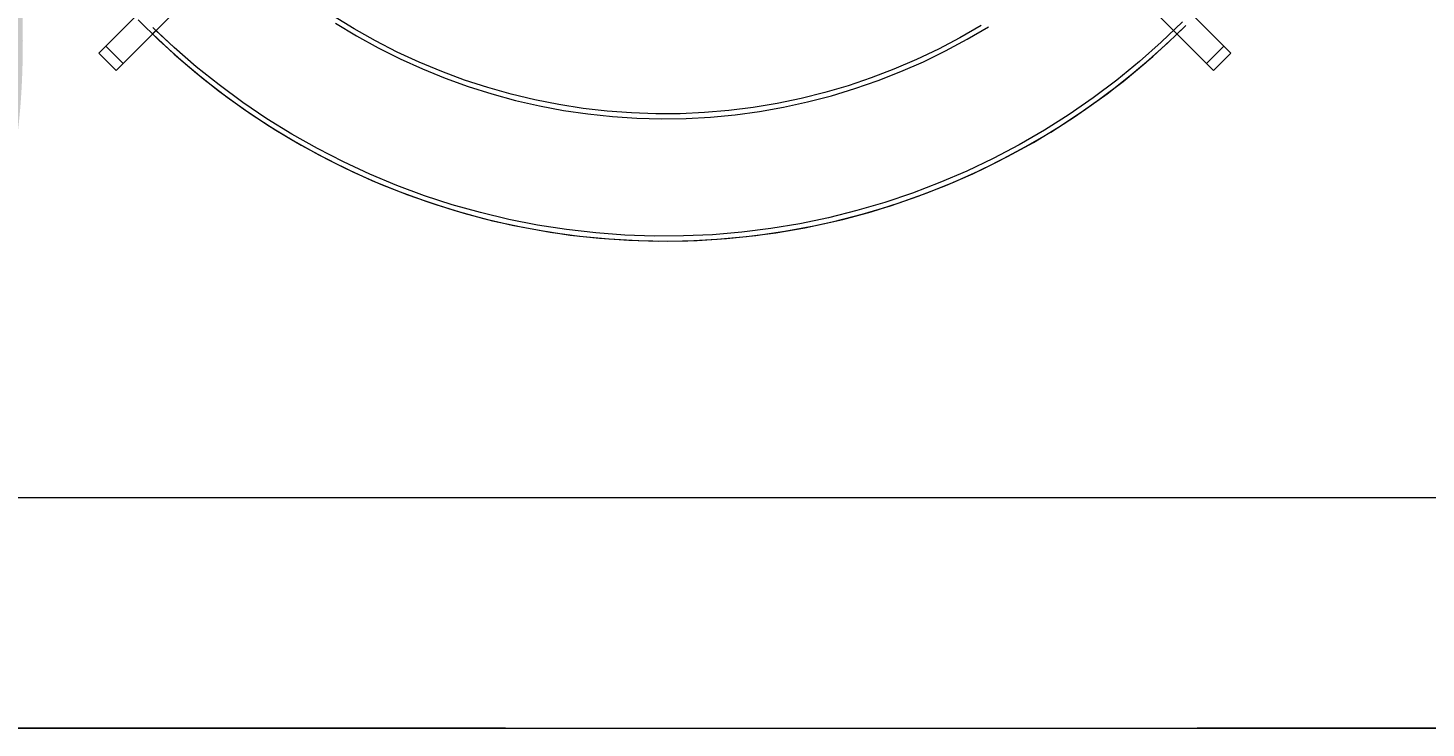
# Model space of a CAD drawing. Header units: millimetres. Extents: x -21807 to 17683, y 43568 to 60640.
# Drawn here: x -8079 to -7507, y 58947 to 59233 of the extents above; entities that cross this region are included whole.
import ezdxf

# ---------------------------------------------------------------- set-up
doc = ezdxf.new("R2010")
doc.units = ezdxf.units.MM
for name, color, linetype, lineweight in [('A-ANNO-DIMS', 7, 'Continuous', 9), ('A-ANNO-DIMS-110', 7, 'Continuous', 9), ('M-EQPM', 7, 'Continuous', 5)]:
    doc.layers.add(name, color=color, linetype=linetype, lineweight=lineweight)
doc.styles.add('Arial_1', font='arial.ttf', dxfattribs={"width": 0.8, "height": 220})
doc.dimstyles.new('AK_DIM_2_0_Arial', dxfattribs={"dimscale": 304.8, "dimtxt": 224.457068, "dimasz": 0.180446, "dimexe": 0.360892, "dimexo": 0.360892, "dimgap": 0.036089, "dimtad": 1, "dimdec": 0, "dimzin": 0, "dimdsep": 46, "dimtxsty": 'Arial_1', "dimblk1": 'OBLIQUE', "dimblk2": 'OBLIQUE', "dimsah": 1, "dimcen": 0.09, "dimadec": 0, "dimazin": 0, "dimtfac": 1, "dimtdec": 4, "dimtix": 1, "dimtmove": 0, "dimatfit": 3, "dimfxl": 1, "dimtvp": 1, "dimtolj": 1, "dimtzin": 0, "dimarcsym": 2})

# ---------------------------------------------------------------- blocks, each defined once
blk = doc.blocks.new('DanNong_VRV_1 QUẠT - OD-A-12_1-2147179-MẶT BẰNG HỆ THỐNG GIÓ THẢI')
at = {"layer": 'M-EQPM'}
for p, q in [((-178.72, -35.93), (13.61, 156.4)), ((13.61, 156.4), (-175.9, -33.1)), ((280.9, -33.1), (91.39, 156.4)), ((91.39, 156.4), (283.72, -35.93)), ((20.68, 149.33), (-171.65, -43)), ((-168.82, -40.17), (20.68, 149.33)), ((276.65, -43), (84.32, 149.33)), ((84.32, 149.33), (273.82, -40.17)), ((-175.9, -33.1), (-178.72, -35.93)), ((-175.9, -33.1), (-168.82, -40.17)), ((-175.9, -33.1), (-168.82, -40.17)), ((280.9, -33.1), (273.82, -40.17)), ((280.9, -33.1), (273.82, -40.17)), ((283.72, -35.93), (280.9, -33.1)), ((-178.72, -35.93), (-171.65, -43)), ((-178.72, -35.93), (-171.65, -43)), ((276.65, -43), (283.72, -35.93)), ((283.72, -35.93), (276.65, -43)), ((-171.65, -43), (-168.82, -40.17)), ((273.82, -40.17), (276.65, -43)), ((-525, -311.78), (655, -311.78)), ((-508.64, -311.78), (485.5, -311.78)), ((-481.21, -311.78), (585, -311.78)), ((-12.64, -311.78), (-481.21, -311.78)), ((-481.21, -311.78), (-12.64, -311.78)), ((-66.64, -311.78), (-387.08, -311.78)), ((-66.64, -311.78), (-387.08, -311.78)), ((-66.64, -311.78), (-381.64, -311.78)), ((-381.64, -311.78), (-66.64, -311.78)), ((-66.64, -311.78), (-381.64, -311.78)), ((-66.64, -311.78), (-381.64, -311.78)), ((-66.64, -311.78), (-381.64, -311.78)), ((-66.64, -311.78), (-381.64, -311.78)), ((-66.64, -311.78), (-381.64, -311.78)), ((-66.64, -311.78), (-381.64, -311.78)), ((-116.63, -311.78), (-140.28, -311.78)), ((-133.86, -311.78), (-99.36, -311.78)), ((-130.53, -311.78), (-102.73, -311.78)), ((-127.74, -311.78), (-107.66, -311.78)), ((-127.74, -311.78), (-107.66, -311.78)), ((-116.63, -311.78), (-92.98, -311.78)), ((-66.64, -311.78), (-61.64, -311.78)), ((-66.64, -311.78), (-61.64, -311.78)), ((-66.64, -311.78), (-61.64, -311.78)), ((-66.64, -311.78), (-61.64, -311.78)), ((-66.64, -311.78), (-61.64, -311.78)), ((-51.3, -311.78), (-17.98, -311.78)), ((-51.3, -311.78), (-17.98, -311.78)), ((6.91, -311.78), (616.87, -311.78)), ((6.91, -311.78), (616.87, -311.78)), ((253.22, -311.78), (456.78, -311.78)), ((253.22, -311.78), (270, -311.78)), ((440, -311.78), (270, -311.78))]:
    blk.add_line(p, q, dxfattribs=at)
at = {"layer": 'M-EQPM', "flags": 128}
for points in [[(-162.62, -22.31), (-154.03, -30.74), (-145.11, -38.82), (-135.87, -46.55), (-126.34, -53.89), (-116.51, -60.85), (-106.42, -67.41), (-96.07, -73.56), (-85.48, -79.29), (-74.67, -84.59), (-63.66, -89.46), (-52.46, -93.88), (-41.1, -97.86), (-29.58, -101.37), (-17.94, -104.42), (-6.18, -107), (5.68, -109.11), (17.6, -110.75), (29.59, -111.9), (41.61, -112.58), (53.65, -112.78), (65.68, -112.49), (77.7, -111.72), (89.67, -110.47), (101.59, -108.75), (113.42, -106.55), (125.16, -103.88), (136.78, -100.74), (148.27, -97.13), (159.61, -93.08), (170.77, -88.57), (181.74, -83.62), (192.51, -78.23), (203.05, -72.42), (213.36, -66.19), (223.4, -59.55), (233.17, -52.52), (242.66, -45.1), (251.83, -37.31), (260.69, -29.16), (265.34, -24.62)], [(-162.62, -22.31), (-154.03, -30.74), (-145.11, -38.82), (-135.87, -46.55), (-126.34, -53.89), (-116.51, -60.85), (-106.42, -67.41), (-96.07, -73.56), (-85.48, -79.29), (-74.67, -84.59), (-63.66, -89.46), (-52.46, -93.88), (-41.1, -97.86), (-29.58, -101.37), (-17.94, -104.42), (-6.18, -107), (5.68, -109.11), (17.6, -110.75), (29.59, -111.9), (41.61, -112.58), (53.65, -112.78), (65.68, -112.49), (77.7, -111.72), (89.67, -110.47), (101.59, -108.75), (113.42, -106.55), (125.16, -103.88), (136.78, -100.74), (148.27, -97.13), (159.61, -93.08), (170.77, -88.57), (181.74, -83.62), (192.51, -78.23), (203.05, -72.42), (213.36, -66.19), (223.4, -59.55), (233.17, -52.52), (242.66, -45.1), (251.83, -37.31), (260.69, -29.16), (265.34, -24.62)], [(263.92, -23.2), (255.3, -31.49), (246.35, -39.42), (237.09, -46.99), (227.54, -54.19), (217.71, -60.99), (207.61, -67.4), (197.26, -73.4), (186.68, -78.98), (175.89, -84.13), (164.9, -88.85), (153.73, -93.12), (142.4, -96.94), (130.93, -100.31), (119.32, -103.21), (107.62, -105.65), (95.82, -107.62), (83.96, -109.12), (72.04, -110.14), (60.09, -110.68), (48.13, -110.75), (36.18, -110.33), (24.26, -109.44), (12.38, -108.07), (0.56, -106.23), (-11.17, -103.92), (-22.81, -101.14), (-34.32, -97.9), (-45.69, -94.2), (-56.9, -90.04), (-67.94, -85.45), (-78.79, -80.41), (-89.43, -74.94), (-99.84, -69.06), (-110.01, -62.76), (-119.91, -56.06), (-129.54, -48.97), (-138.88, -41.5), (-147.92, -33.66), (-156.63, -25.47)], [(263.92, -23.2), (255.3, -31.49), (246.35, -39.42), (237.09, -46.99), (227.54, -54.19), (217.71, -60.99), (207.61, -67.4), (197.26, -73.4), (186.68, -78.98), (175.89, -84.13), (164.9, -88.85), (153.73, -93.12), (142.4, -96.94), (130.93, -100.31), (119.32, -103.21), (107.62, -105.65), (95.82, -107.62), (83.96, -109.12), (72.04, -110.14), (60.09, -110.68), (48.13, -110.75), (36.18, -110.33), (24.26, -109.44), (12.38, -108.07), (0.56, -106.23), (-11.17, -103.92), (-22.81, -101.14), (-34.32, -97.9), (-45.69, -94.2), (-56.9, -90.04), (-67.94, -85.45), (-78.79, -80.41), (-89.43, -74.94), (-99.84, -69.06), (-110.01, -62.76), (-119.91, -56.06), (-129.54, -48.97), (-138.88, -41.5), (-147.92, -33.66), (-156.63, -25.47)], [(181.67, -24.65), (173.05, -29.65), (164.25, -34.29), (155.26, -38.59), (146.11, -42.51), (136.8, -46.07), (127.37, -49.26), (117.81, -52.06), (108.15, -54.48), (98.4, -56.51), (88.58, -58.15), (78.7, -59.4), (68.77, -60.25), (58.82, -60.7), (48.86, -60.75), (38.91, -60.41), (28.98, -59.66), (19.09, -58.53), (9.24, -56.99), (-0.53, -55.07), (-10.21, -52.75), (-19.8, -50.05), (-29.27, -46.97), (-38.61, -43.51), (-47.8, -39.68), (-56.84, -35.49), (-65.7, -30.94), (-74.37, -26.03), (-82.83, -20.79)], [(-81.99, -23.71), (-73.41, -28.91), (-64.62, -33.78), (-55.65, -38.28), (-46.51, -42.43), (-37.21, -46.2), (-27.76, -49.6), (-18.19, -52.62), (-8.5, -55.25), (1.29, -57.5), (11.15, -59.35), (21.09, -60.8), (31.07, -61.86), (41.09, -62.52), (51.13, -62.77), (61.16, -62.63), (71.19, -62.08), (81.18, -61.13), (91.13, -59.79), (101.02, -58.04), (110.83, -55.91), (120.54, -53.38), (130.15, -50.46), (139.63, -47.17), (148.98, -43.5), (158.17, -39.45), (167.19, -35.04), (176.02, -30.28), (184.66, -25.17)], [(-156.77, -28.12), (-147.96, -36.32), (-138.82, -44.15), (-129.37, -51.62), (-119.63, -58.7), (-109.62, -65.39), (-99.35, -71.67), (-88.84, -77.53), (-78.1, -82.97), (-67.15, -87.98), (-56.01, -92.54), (-44.69, -96.65), (-33.22, -100.31), (-21.61, -103.51), (-9.89, -106.24), (1.94, -108.5), (13.84, -110.28), (25.81, -111.59), (37.82, -112.42), (49.86, -112.77), (61.89, -112.63), (73.92, -112.01), (85.91, -110.92), (97.84, -109.34), (109.71, -107.29), (121.48, -104.77), (133.14, -101.77), (144.67, -98.32), (156.06, -94.4), (167.27, -90.04), (178.31, -85.22), (189.14, -79.97), (199.76, -74.3), (210.14, -68.2), (220.27, -61.69), (230.13, -54.78), (239.7, -47.48), (248.98, -39.81), (257.94, -31.77), (265.34, -24.62)], [(263.92, -23.2), (255.3, -31.49), (246.35, -39.42), (237.09, -46.99), (227.54, -54.19), (217.71, -60.99), (207.61, -67.4), (197.26, -73.4), (186.68, -78.98), (175.89, -84.13), (164.9, -88.85), (153.73, -93.12), (142.4, -96.94), (130.93, -100.31), (119.32, -103.21), (107.62, -105.65), (95.82, -107.62), (83.96, -109.12), (72.04, -110.14), (60.09, -110.68), (48.13, -110.75), (36.18, -110.33), (24.26, -109.44), (12.38, -108.07), (0.56, -106.23), (-11.17, -103.92), (-22.81, -101.14), (-34.32, -97.9), (-45.69, -94.2), (-56.9, -90.04), (-67.94, -85.45), (-78.79, -80.41), (-89.43, -74.94), (-99.84, -69.06), (-110.01, -62.76), (-119.91, -56.06), (-129.54, -48.97), (-138.88, -41.5), (-147.92, -33.66), (-155.36, -26.71)]]:
    blk.add_lwpolyline(points, dxfattribs=at)
at = {"layer": 'M-EQPM'}
for points in [[(-155.36, -26.71), (-155.36, -26.71), (-155.38, -26.73), (-155.49, -26.83), (-155.64, -26.99), (-155.84, -27.19), (-156.07, -27.42), (-156.29, -27.64), (-156.49, -27.84), (-156.65, -28), (-156.75, -28.1), (-156.77, -28.12), (-156.77, -28.12)], [(-156.77, -28.12), (-156.77, -28.12), (-156.75, -28.1), (-156.65, -28), (-156.49, -27.84), (-156.29, -27.64), (-156.07, -27.42), (-155.84, -27.19), (-155.64, -26.99), (-155.49, -26.83), (-155.38, -26.73), (-155.36, -26.71), (-155.36, -26.71)]]:
    blk.add_open_spline(points, degree=3, dxfattribs=at)
blk = doc.blocks.new('AK-SGS-M3-Hrvt_rvt-1-MẶT BẰNG HỆ THỐNG GIÓ THẢI')
at = {"layer": 'M-EQPM', "color": 34, "lineweight": 25, "true_color": 0x994c00}
blk.add_blockref('DanNong_VRV_1 QUẠT - OD-A-12_1-2147179-MẶT BẰNG HỆ THỐNG GIÓ THẢI', (-7870.9, 59258.71), dxfattribs=at)
blk = doc.blocks.new('DIMBLOCK2-MẶT BẰNG HỆ THỐNG GIÓ THẢI')
at = {"layer": 'A-ANNO-DIMS-110'}
for p, q in [((-12198.59, 59041.11), (-12198.59, 59151.11)), ((-4498.59, 59041.11), (-4498.59, 59151.11)), ((-12198.59, 59041.11), (-12171.09, 59068.61)), ((-4498.59, 59041.11), (-4471.09, 59068.61)), ((-12198.59, 59041.11), (-12226.09, 59013.61)), ((-12198.59, 59041.11), (-4498.59, 59041.11)), ((-12198.59, 59041.11), (-12198.59, 58970)), ((-4498.59, 59041.11), (-4526.09, 59013.61)), ((-4498.59, 59041.11), (-4498.59, 58970))]:
    blk.add_line(p, q, dxfattribs=at)
at = {"layer": 'A-ANNO-DIMS-110', "color": 0, "insert": (-8617.94, 59337.72), "char_height": 220, "width": 646.4364, "attachment_point": 1, "line_spacing_factor": 0.941778, "style": 'Arial_1'}
blk.add_mtext('7700', dxfattribs=at)
blk = doc.blocks.new('_Oblique')
at = {"color": 0, "linetype": 'ByBlock', "lineweight": -2}
blk.add_line((-0.5, -0.5), (0.5, 0.5), dxfattribs=at)

msp = doc.modelspace()

# ---------------------------------------------------------------- block references
at = {"lineweight": 5}
msp.add_blockref('AK-SGS-M3-Hrvt_rvt-1-MẶT BẰNG HỆ THỐNG GIÓ THẢI', (0, 0), dxfattribs=at)

# ---------------------------------------------------------------- dimensions: what is measured, and where the dimension line sits
at = {"layer": 'A-ANNO-DIMS'}
dim = msp.add_linear_dim(base=(-4498.59, 59041.11), p1=(-12198.59, 59080), p2=(-4498.59, 59080), dimstyle='AK_DIM_2_0_Arial', override={"dimpost": '<>', "dimfxl": 7700}, dxfattribs=at)
dim.commit()
dim.dimension.update_dxf_attribs({"geometry": 'DIMBLOCK2-MẶT BẰNG HỆ THỐNG GIÓ THẢI', "text_midpoint": (-8348.59, 59164.44)})

doc.saveas('drawing.dxf')
